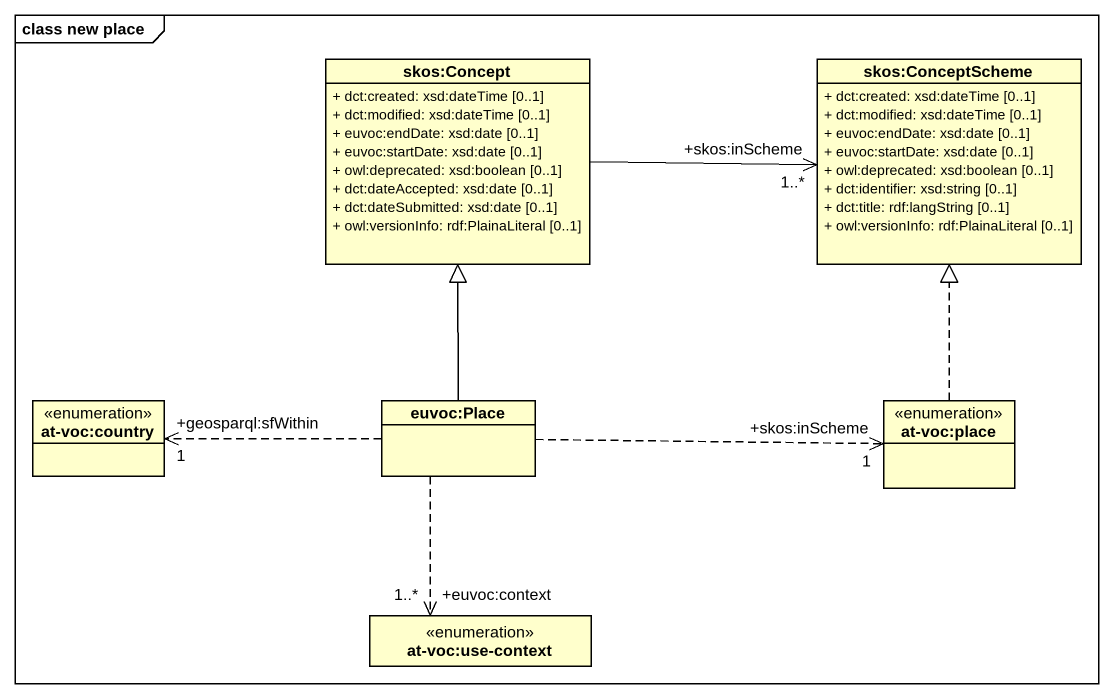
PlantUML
@startuml
mainframe class new place
hide circle
hide empty members
skinparam classAttributeIconSize 0
class "skos:Concept" as skos_Concept {
  + dct:created: xsd:dateTime [0..1]
  + dct:modified: xsd:dateTime [0..1]
  + euvoc:endDate: xsd:date [0..1]
  + euvoc:startDate: xsd:date [0..1]
  + owl:deprecated: xsd:boolean [0..1]
  + dct:dateAccepted: xsd:date [0..1]
  + dct:dateSubmitted: xsd:date [0..1]
  + owl:versionInfo: rdf:PlainaLiteral [0..1]
}
class "skos:ConceptScheme" as skos_ConceptScheme {
  + dct:created: xsd:dateTime [0..1]
  + dct:modified: xsd:dateTime [0..1]
  + euvoc:endDate: xsd:date [0..1]
  + euvoc:startDate: xsd:date [0..1]
  + owl:deprecated: xsd:boolean [0..1]
  + dct:identifier: xsd:string [0..1]
  + dct:title: rdf:langString [0..1]
  + owl:versionInfo: rdf:PlainaLiteral [0..1]
}
enum "at-voc:country" as at_voc_country
class "euvoc:Place" as euvoc_Place
enum "at-voc:place" as at_voc_place
enum "at-voc:use-context" as at_voc_use_context
skos_Concept -right-> "+skos:inScheme\n1..*" skos_ConceptScheme
euvoc_Place -up-|> skos_Concept
euvoc_Place .left.> "+geosparql:sfWithin\n1" at_voc_country
euvoc_Place .right.> "+skos:inScheme\n1" at_voc_place
euvoc_Place ..> "+euvoc:context\n1..*" at_voc_use_context
at_voc_place .up.|> skos_ConceptScheme
@enduml
